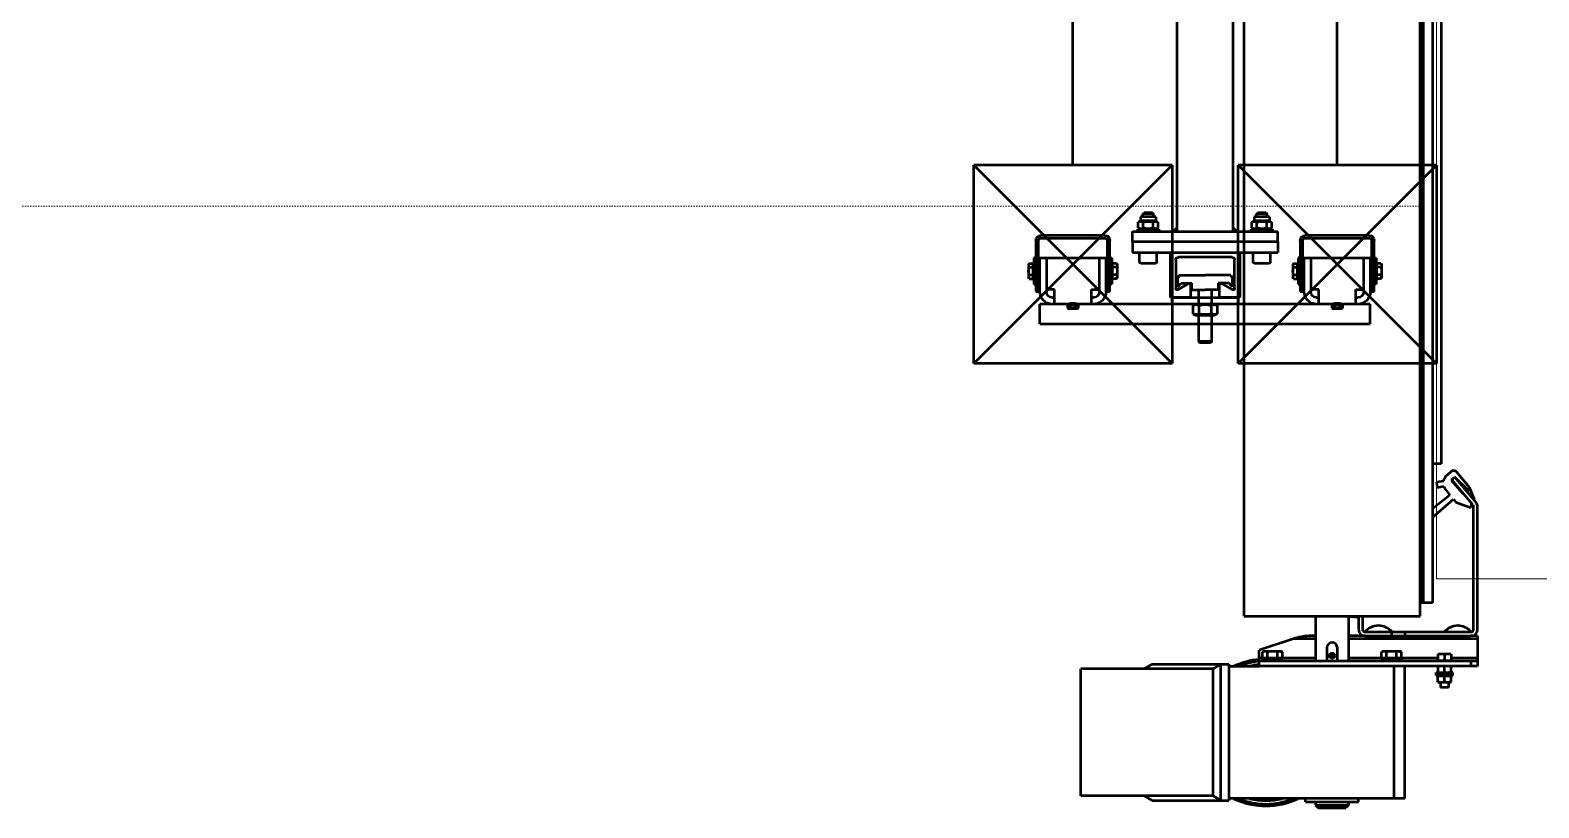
# Model space of a CAD drawing. Header units: centimetres. Extents: x -678439 to 55805, y -426864 to 17948.
# Drawn here: x 46938.3 to 47052.4, y 16586.5 to 16645.4 of the extents above; entities that cross this region are included whole.
import ezdxf

# ---------------------------------------------------------------- set-up
doc = ezdxf.new("R2010")
doc.units = ezdxf.units.CM
doc.header["$LTSCALE"] = 0.01
doc.header["$MEASUREMENT"] = 0
doc.linetypes.add('AM_ISO09W050', pattern=[22.5, 12, -1.5, 3, -1.5, 3, -1.5])
doc.layers.get('0').update_dxf_attribs({"lineweight": 0})
for name, color, linetype, lineweight in [('shaft', 3, 'Continuous', 20), ('SSN_PBC-AM_0', 5, 'Continuous', 50), ('SSN_PBC-AM_11', 9, 'AM_ISO09W050', 18), ('SSN_Signalgeber-AM_0', 3, 'Continuous', 50), ('SSN_SLT-AM_0', 1, 'Continuous', 50)]:
    doc.layers.add(name, color=color, linetype=linetype, lineweight=lineweight)

# ---------------------------------------------------------------- blocks, each defined once
blk = doc.blocks.new('PBC_3190_20-017-10022_D')
at = {"layer": 'SSN_PBC-AM_11'}
blk.add_line((0, -800), (3200, -800), dxfattribs=at)
blk = doc.blocks.new('LS_Symbol')
at = {"layer": 'SSN_Signalgeber-AM_0'}
for p, q in [((-75, 769), (-75, 919)), ((-75, 919), (75, 919)), ((75, 919), (-75, 769)), ((75, 769), (-75, 919)), ((-75, 919), (75, 919)), ((75, 919), (75, 769)), ((-75, 769), (75, 769)), ((0, 769), (0, -769))]:
    blk.add_line(p, q, dxfattribs=at)
blk = doc.blocks.new('Signalgeber_31-011-00008_300_D')
at = {"layer": 'SSN_Signalgeber-AM_0'}
for p, q in [((-353.5, 128), (-314.8, 128)), ((-353.5, 126), (-353.5, 128)), ((-314.8, 126), (-353.5, 126)), ((-328, 129.5), (-348, 129.5)), ((-348, 129.5), (-348, 128)), ((-348, 128), (-328, 128)), ((-343.8, 133.1), (-343, 133.5)), ((-343.8, 133.1), (-343.8, 130)), ((-343.8, 130), (-342.3, 130)), ((-333, 133.5), (-343, 133.5)), ((-342.3, 130), (-333.6, 130)), ((-342.3, 130), (-342.3, 129.5)), ((-340.7, 129.5), (-342.3, 129.5)), ((-340.9, 133.1), (-340.9, 130)), ((-335.3, 129.5), (-340.7, 129.5)), ((-333.6, 129.5), (-335.3, 129.5)), ((-335.1, 133.1), (-335.1, 130)), ((-333.6, 130), (-332.2, 130)), ((-333.6, 130), (-333.6, 129.5)), ((-332.2, 133.1), (-333, 133.5)), ((-332.2, 133.1), (-332.2, 130)), ((-328, 128), (-328, 129.5)), ((-378, -125), (-378, 125)), ((-378, 125), (-363, 125)), ((-363, 125), (-363, -125)), ((-363, 115.7), (-363, 84.3)), ((-358, 114), (-358, 115.7)), ((-328, 125), (-353.7, 125)), ((-353.7, 120), (-328, 120)), ((-352, 114), (-352, 120)), ((-328, 75), (-328, 125)), ((-313, 75.8), (-313, 124.2)), ((-311, 124.2), (-311, 75.8)), ((-366.1, 104), (-366.7, 103)), ((-366.7, 103), (-366.7, 97.1)), ((-364.1, 104), (-366.1, 104)), ((-364.1, 104), (-363.5, 103)), ((-363.5, 96.5), (-363.5, 103.5)), ((-363, 103.5), (-363.5, 103.5)), ((-363, 103.3), (-363.5, 103.3)), ((-363.5, 103), (-363.5, 97.1)), ((-363, 102.8), (-363.5, 102.8)), ((-363, 114), (-352, 114)), ((-363, 96.5), (-363, 103.5)), ((-366.1, 96), (-366.7, 97.1)), ((-364.1, 102), (-366.1, 102)), ((-364.1, 98), (-366.1, 98)), ((-364.1, 96), (-366.1, 96)), ((-364.1, 96), (-363.5, 97.1)), ((-363, 102), (-363.5, 102)), ((-363, 101), (-363.5, 101)), ((-363, 100), (-363.5, 100)), ((-363, 99), (-363.5, 99)), ((-363, 98), (-363.5, 98)), ((-363, 97.2), (-363.5, 97.2)), ((-363, 96.7), (-363.5, 96.7)), ((-363, 96.5), (-363.5, 96.5)), ((-363, 101.6), (-362.6, 102)), ((-363, 101.6), (-363, 98.4)), ((-362.6, 98), (-363, 98.4)), ((-362.6, 102), (-362.6, 98)), ((-361.7, 102), (-362.6, 102)), ((-361.7, 98), (-362.6, 98)), ((-363, 86), (-352, 86)), ((-358, 84.3), (-358, 86)), ((-328, 80), (-353.7, 80)), ((-352, 86), (-352, 80)), ((-353.7, 75), (-328, 75)), ((-353.5, 74), (-314.8, 74)), ((-353.5, 72), (-353.5, 74)), ((-314.8, 72), (-353.5, 72)), ((-348, 70.5), (-348, 72)), ((-348, 72), (-328, 72)), ((-328, 70.5), (-348, 70.5)), ((-343.8, 66.9), (-343.8, 70)), ((-343.8, 70), (-342.3, 70)), ((-340.7, 70.5), (-342.3, 70.5)), ((-342.3, 70), (-342.3, 70.5)), ((-342.3, 70), (-333.6, 70)), ((-340.9, 66.9), (-340.9, 70)), ((-335.3, 70.5), (-340.7, 70.5)), ((-333.6, 70.5), (-335.3, 70.5)), ((-335.1, 66.9), (-335.1, 70)), ((-333.6, 70), (-333.6, 70.5)), ((-333.6, 70), (-332.2, 70)), ((-332.2, 66.9), (-332.2, 70)), ((-328, 72), (-328, 70.5)), ((-343.8, 66.9), (-343, 66.5)), ((-333, 66.5), (-343, 66.5)), ((-332.2, 66.9), (-333, 66.5)), ((-332, 37.3), (-332, 48.7)), ((-331.2, 49.5), (-324, 49.5)), ((-324, -55), (-324, 55)), ((-316, 55), (-324, 55)), ((-324, 36.5), (-324, 49.5)), ((-316, 55), (-316, -55)), ((-316, 55), (-308, 55)), ((-316, 55), (-316, -55)), ((-308, -55), (-308, 55)), ((-308, 51), (-308, 35)), ((-306.4, 51), (-308, 51)), ((-306.4, 48.8), (-306.4, 51)), ((-305.4, 50.5), (-306.4, 48.8)), ((-306.4, 48.8), (-306.4, 37.2)), ((-305.4, 50.5), (-300.9, 50.5)), ((-305.4, 46.8), (-300.9, 46.8)), ((-300.9, 50.5), (-300, 48.8)), ((-296.9, 48.8), (-300, 48.8)), ((-300, 48.8), (-300, 37.2)), ((-296.9, 48.8), (-296.9, 37.2)), ((-296.9, 47), (-294.8, 47)), ((-294.8, 47), (-294.8, 39)), ((-294, 46.2), (-294.8, 47)), ((-294, 46.2), (-294, 39.8)), ((-19.1, 45.8), (-16, 45.8)), ((-19.1, 45.8), (-19.1, 34.2)), ((-15.1, 47.5), (-16, 45.8)), ((-16, 45.8), (-16, 34.2)), ((-10.6, 47.5), (-15.1, 47.5)), ((-10.6, 47.5), (-9.6, 45.8)), ((-9.6, 45.8), (-9.6, 48)), ((-9.6, 48), (-8, 48)), ((-9.6, 45.8), (-9.6, 34.2)), ((-8, -55), (-8, 55)), ((-8, 55), (0, 55)), ((-8, 48), (-8, 32)), ((0, -55), (0, 55)), ((4.7, 47.6), (1, 44)), ((4.7, 47.6), (4.7, 32.4)), ((4.7, 47.6), (6, 47.6)), ((6, 47.6), (6, 32.4)), ((-331.2, 36.5), (-324, 36.5)), ((-308, 35), (-306.4, 35)), ((-306.4, 35), (-306.4, 37.2)), ((-305.4, 35.5), (-306.4, 37.2)), ((-305.4, 39.2), (-300.9, 39.2)), ((-305.4, 35.5), (-300.9, 35.5)), ((-300.9, 35.5), (-300, 37.2)), ((-296.9, 37.2), (-300, 37.2)), ((-296.9, 39), (-294.8, 39)), ((-294.8, 39), (-294, 39.8)), ((-24, 43.2), (-23.2, 44)), ((-24, 43.2), (-24, 36.8)), ((-23.2, 36), (-24, 36.8)), ((-23.2, 44), (-23.2, 36)), ((-19.1, 44), (-23.2, 44)), ((-19.1, 36), (-23.2, 36)), ((-10.6, 43.8), (-15.1, 43.8)), ((-10.6, 36.2), (-15.1, 36.2)), ((1, 44), (0, 44)), ((1, 36), (0, 36)), ((1, 44), (1, 36)), ((4.7, 32.4), (1, 36)), ((-358, 25), (-363, 25)), ((-363, 25), (-363, -25)), ((-324, 26.3), (-358, 26.3)), ((-358, 26.3), (-358, 11)), ((-358, -25), (-358, 25)), ((-19.1, 34.2), (-16, 34.2)), ((-15.1, 32.5), (-16, 34.2)), ((-10.6, 32.5), (-15.1, 32.5)), ((-10.6, 32.5), (-9.6, 34.2)), ((-9.6, 32), (-9.6, 34.2)), ((-8, 32), (-9.6, 32)), ((0, 24), (-8, 24)), ((6, 32.4), (4.7, 32.4)), ((-347.4, 12.5), (-352.1, 20.8)), ((-351.3, 22.3), (-329.5, 22.3)), ((-343.3, 20.5), (-350, 20.5)), ((-350, 20.5), (-347.2, 18.2)), ((-347.2, 18.2), (-347.2, 10)), ((-341.2, 19.5), (-343.3, 20.5)), ((-341.2, 19.5), (-341.2, 0)), ((-327.5, 20.3), (-327.5, -20.2)), ((-308, 21.2), (-8, 21.2)), ((-391.3, 5), (-392.2, 4.1)), ((-392.2, 4.1), (-392.2, -4.1)), ((-391.3, 5), (-391.3, -5)), ((-391.3, 5), (-371.4, 5)), ((-370.3, 9.2), (-371.4, 7.3)), ((-371.4, -7.3), (-371.4, 7.3)), ((-364.1, 9.2), (-370.3, 9.2)), ((-364.1, 4.6), (-370.3, 4.6)), ((-364.1, 9.2), (-363, 7.3)), ((-363, -7.3), (-363, 7.3)), ((-363, 5), (-352.2, 5)), ((-358, 11), (-348.2, 11)), ((-347.2, 10), (-352.2, 10)), ((-352.2, 10), (-352.2, 0)), ((-352.2, -10), (-352.2, 0)), ((-341.2, -19.5), (-341.2, 0)), ((-391.3, -5), (-392.2, -4.1)), ((-371.4, -5), (-391.3, -5)), ((-370.3, -9.2), (-371.4, -7.3)), ((-364.1, -4.6), (-370.3, -4.6)), ((-364.1, -9.2), (-370.3, -9.2)), ((-364.1, -9.2), (-363, -7.3)), ((-352.2, -5), (-363, -5)), ((-348.2, -11), (-358, -11)), ((-358, -11), (-358, -26.2)), ((-352.2, -10), (-347.2, -10)), ((-347.2, -18.2), (-347.2, -10)), ((-352.1, -20.7), (-347.4, -12.5)), ((-329.5, -22.2), (-351.3, -22.2)), ((-350, -20.5), (-347.2, -18.2)), ((-350, -20.5), (-343.3, -20.5)), ((-341.2, -19.5), (-343.3, -20.5)), ((-308, -21.2), (-8, -21.2)), ((-363, -25), (-358, -25)), ((-358, -26.2), (-324, -26.2)), ((-19.1, -34.2), (-16, -34.2)), ((-19.1, -34.2), (-19.1, -45.8)), ((-15.1, -32.5), (-16, -34.2)), ((-16, -34.2), (-16, -45.8)), ((-10.6, -32.5), (-15.1, -32.5)), ((-10.6, -32.5), (-9.6, -34.2)), ((-9.6, -34.2), (-9.6, -32)), ((-9.6, -32), (-8, -32)), ((-9.6, -34.2), (-9.6, -45.8)), ((-8, -24), (0, -24)), ((-8, -32), (-8, -48)), ((4.7, -32.4), (1, -36)), ((4.7, -32.4), (4.7, -47.6)), ((4.7, -32.4), (6, -32.4)), ((6, -32.4), (6, -47.6)), ((-332, -48.7), (-332, -37.3)), ((-331.2, -36.5), (-324, -36.5)), ((-324, -49.5), (-324, -36.5)), ((-308, -35), (-308, -51)), ((-306.4, -35), (-308, -35)), ((-306.4, -37.2), (-306.4, -35)), ((-305.4, -35.5), (-306.4, -37.2)), ((-306.4, -37.2), (-306.4, -48.8)), ((-305.4, -35.5), (-300.9, -35.5)), ((-305.4, -39.2), (-300.9, -39.2)), ((-300.9, -35.5), (-300, -37.2)), ((-296.9, -37.2), (-300, -37.2)), ((-300, -37.2), (-300, -48.8)), ((-296.9, -37.2), (-296.9, -48.8)), ((-296.9, -39), (-294.8, -39)), ((-294.8, -39), (-294.8, -47)), ((-294, -39.8), (-294.8, -39)), ((-294, -39.8), (-294, -46.2)), ((-24, -36.8), (-23.2, -36)), ((-24, -36.8), (-24, -43.2)), ((-23.2, -44), (-24, -43.2)), ((-23.2, -36), (-23.2, -44)), ((-19.1, -36), (-23.2, -36)), ((-19.1, -44), (-23.2, -44)), ((-10.6, -36.2), (-15.1, -36.2)), ((-10.6, -43.8), (-15.1, -43.8)), ((1, -36), (0, -36)), ((1, -44), (0, -44)), ((1, -36), (1, -44)), ((4.7, -47.6), (1, -44)), ((-331.2, -49.5), (-324, -49.5)), ((-316, -55), (-324, -55)), ((-316, -55), (-308, -55)), ((-308, -51), (-306.4, -51)), ((-306.4, -51), (-306.4, -48.8)), ((-305.4, -50.5), (-306.4, -48.8)), ((-305.4, -46.8), (-300.9, -46.8)), ((-305.4, -50.5), (-300.9, -50.5)), ((-300.9, -50.5), (-300, -48.8)), ((-296.9, -48.8), (-300, -48.8)), ((-296.9, -47), (-294.8, -47)), ((-294.8, -47), (-294, -46.2)), ((-19.1, -45.8), (-16, -45.8)), ((-15.1, -47.5), (-16, -45.8)), ((-10.6, -47.5), (-15.1, -47.5)), ((-10.6, -47.5), (-9.6, -45.8)), ((-9.6, -48), (-9.6, -45.8)), ((-8, -48), (-9.6, -48)), ((-8, -55), (0, -55)), ((6, -47.6), (4.7, -47.6)), ((-343.8, -66.9), (-343, -66.5)), ((-343.8, -66.9), (-343.8, -70)), ((-333, -66.5), (-343, -66.5)), ((-340.9, -66.9), (-340.9, -70)), ((-335.1, -66.9), (-335.1, -70)), ((-332.2, -66.9), (-333, -66.5)), ((-332.2, -66.9), (-332.2, -70)), ((-328, -75), (-353.7, -75)), ((-353.5, -72), (-314.8, -72)), ((-353.5, -74), (-353.5, -72)), ((-314.8, -74), (-353.5, -74)), ((-328, -70.5), (-348, -70.5)), ((-348, -70.5), (-348, -72)), ((-348, -72), (-328, -72)), ((-343.8, -70), (-342.3, -70)), ((-342.3, -70), (-333.6, -70)), ((-342.3, -70), (-342.3, -70.5)), ((-340.7, -70.5), (-342.3, -70.5)), ((-335.3, -70.5), (-340.7, -70.5)), ((-333.6, -70.5), (-335.3, -70.5)), ((-333.6, -70), (-332.2, -70)), ((-333.6, -70), (-333.6, -70.5)), ((-328, -72), (-328, -70.5)), ((-328, -125), (-328, -75)), ((-313, -124.2), (-313, -75.8)), ((-311, -75.8), (-311, -124.2)), ((-363, -84.3), (-363, -115.7)), ((-363, -86), (-352, -86)), ((-358, -86), (-358, -84.3)), ((-353.7, -80), (-328, -80)), ((-352, -86), (-352, -80)), ((-366.1, -96), (-366.7, -97)), ((-366.7, -97), (-366.7, -102.9)), ((-364.1, -96), (-366.1, -96)), ((-364.1, -98), (-366.1, -98)), ((-364.1, -102), (-366.1, -102)), ((-364.1, -96), (-363.5, -97)), ((-363.5, -103.5), (-363.5, -96.5)), ((-363, -96.5), (-363.5, -96.5)), ((-363, -96.7), (-363.5, -96.7)), ((-363.5, -97), (-363.5, -102.9)), ((-363, -97.2), (-363.5, -97.2)), ((-363, -98), (-363.5, -98)), ((-363, -99), (-363.5, -99)), ((-363, -100), (-363.5, -100)), ((-363, -101), (-363.5, -101)), ((-363, -102), (-363.5, -102)), ((-363, -103.5), (-363, -96.5)), ((-363, -98.4), (-362.6, -98)), ((-363, -98.4), (-363, -101.6)), ((-362.6, -102), (-363, -101.6)), ((-362.6, -98), (-362.6, -102)), ((-361.7, -98), (-362.6, -98)), ((-361.7, -102), (-362.6, -102)), ((-366.1, -104), (-366.7, -102.9)), ((-364.1, -104), (-366.1, -104)), ((-364.1, -104), (-363.5, -102.9)), ((-363, -102.8), (-363.5, -102.8)), ((-363, -103.3), (-363.5, -103.3)), ((-363, -103.5), (-363.5, -103.5)), ((-363, -114), (-352, -114)), ((-358, -115.7), (-358, -114)), ((-352, -114), (-352, -120)), ((-378, -125), (-363, -125)), ((-328, -120), (-353.7, -120)), ((-353.7, -125), (-328, -125)), ((-353.5, -126), (-314.8, -126)), ((-353.5, -128), (-353.5, -126)), ((-314.8, -128), (-353.5, -128)), ((-348, -129.5), (-348, -128)), ((-348, -128), (-328, -128)), ((-328, -129.5), (-348, -129.5)), ((-343.8, -133.1), (-343.8, -130)), ((-343.8, -130), (-342.3, -130)), ((-343.8, -133.1), (-343, -133.5)), ((-333, -133.5), (-343, -133.5)), ((-340.7, -129.5), (-342.3, -129.5)), ((-342.3, -130), (-342.3, -129.5)), ((-342.3, -130), (-333.6, -130)), ((-340.9, -133.1), (-340.9, -130)), ((-335.3, -129.5), (-340.7, -129.5)), ((-333.6, -129.5), (-335.3, -129.5)), ((-335.1, -133.1), (-335.1, -130)), ((-333.6, -130), (-333.6, -129.5)), ((-333.6, -130), (-332.2, -130)), ((-332.2, -133.1), (-333, -133.5)), ((-332.2, -133.1), (-332.2, -130)), ((-328, -128), (-328, -129.5))]:
    blk.add_line(p, q, dxfattribs=at)
for centre, radius, start, end in [((-342.3, 130.9), 2.55, 55.5531, 115.5531), ((-338, 124), 9.55, 72.3875, 107.6125), ((-333.7, 130.9), 2.55, 64.4469, 124.4469), ((-314.8, 124.2), 3.8, 0, 90), ((-314.8, 124.2), 1.8, 0, 90), ((-353.7, 115.7), 9.3, 90, 180), ((-353.7, 115.7), 4.3, 90, 180), ((-364.6, 103), 1.79, 154.4385, 214.4385), ((-365.6, 103), 1.79, 325.5615, 25.5615), ((-359.7, 100), 6.68, 162.383, 197.617), ((-364.6, 97), 1.79, 145.5615, 205.5615), ((-370.5, 100), 6.68, 342.383, 17.617), ((-365.6, 97), 1.79, 334.4385, 34.4385), ((-353.7, 84.3), 9.3, 180, 270), ((-353.7, 84.3), 4.3, 180, 270), ((-314.8, 75.8), 1.8, 270, 0), ((-314.8, 75.8), 3.8, 270, 0), ((-342.3, 69.1), 2.55, 244.4469, 304.4469), ((-338, 76), 9.55, 252.3875, 287.6125), ((-333.7, 69.1), 2.55, 235.5531, 295.5531), ((-331.2, 48.7), 0.8, 90, 180), ((-302.7, 48.6), 3.32, 154.4385, 214.4385), ((-293.6, 43), 12.4, 162.383, 197.617), ((-303.7, 48.6), 3.32, 325.5615, 25.5615), ((-312.8, 43), 12.4, 342.383, 17.617), ((-331.2, 37.3), 0.8, 180, 270), ((-302.7, 37.4), 3.32, 145.5615, 205.5615), ((-303.7, 37.4), 3.32, 334.4385, 34.4385), ((-351.3, 21.3), 1, 90, 210), ((-348.2, 12), 1, 270, 30), ((-329.5, 20.3), 2, 0, 90), ((-366.9, 6.9), 4.08, 154.4385, 214.4385), ((-355.7, 0), 15.3, 162.383, 197.617), ((-367.5, 6.9), 4.08, 325.5615, 25.5615), ((-378.7, 0), 15.3, 342.383, 17.617), ((-366.9, -6.9), 4.08, 145.5615, 205.5615), ((-367.5, -6.9), 4.08, 334.4385, 34.4385), ((-348.2, -12), 1, 330, 90), ((-351.3, -21.2), 1, 150, 270), ((-329.5, -20.2), 2, 270, 0), ((-331.2, -37.3), 0.8, 90, 180), ((-302.7, -37.4), 3.32, 154.4385, 214.4385), ((-293.6, -43), 12.4, 162.383, 197.617), ((-303.7, -37.4), 3.32, 325.5615, 25.5615), ((-312.8, -43), 12.4, 342.383, 17.617), ((-331.2, -48.7), 0.8, 180, 270), ((-302.7, -48.6), 3.32, 145.5615, 205.5615), ((-303.7, -48.6), 3.32, 334.4385, 34.4385), ((-342.3, -69.1), 2.55, 55.5531, 115.5531), ((-338, -76), 9.55, 72.3875, 107.6125), ((-333.7, -69.1), 2.55, 64.4469, 124.4469), ((-353.7, -84.3), 9.3, 90, 180), ((-314.8, -75.8), 3.8, 0, 90), ((-314.8, -75.8), 1.8, 0, 90), ((-353.7, -84.3), 4.3, 90, 180), ((-364.6, -97), 1.79, 154.4385, 214.4385), ((-359.7, -100), 6.68, 162.383, 197.617), ((-364.6, -103), 1.79, 145.5615, 205.5615), ((-365.6, -97), 1.79, 325.5615, 25.5615), ((-370.5, -100), 6.68, 342.383, 17.617), ((-365.6, -103), 1.79, 334.4385, 34.4385), ((-353.7, -115.7), 9.3, 180, 270), ((-353.7, -115.7), 4.3, 180, 270), ((-314.8, -124.2), 1.8, 270, 0), ((-314.8, -124.2), 3.8, 270, 0), ((-342.3, -130.9), 2.55, 244.4469, 304.4469), ((-338, -124), 9.55, 252.3875, 287.6125), ((-333.7, -130.9), 2.55, 235.5531, 295.5531)]:
    blk.add_arc(centre, radius, start, end, dxfattribs=at)
at = {"layer": 'SSN_Signalgeber-AM_0', "extrusion": (0, 0, -1)}
for centre, radius, start, end in [((12.3, 45.6), 3.32, 325.5615, 25.5615), ((13.3, 45.6), 3.32, 154.4385, 214.4385), ((3.2, 40), 12.4, 342.383, 17.617), ((12.3, 34.4), 3.32, 334.4385, 34.4385), ((22.4, 40), 12.4, 162.383, 197.617), ((13.3, 34.4), 3.32, 145.5615, 205.5615), ((12.3, -34.4), 3.32, 325.5615, 25.5615), ((13.3, -34.4), 3.32, 154.4385, 214.4385), ((3.2, -40), 12.4, 342.383, 17.617), ((12.3, -45.6), 3.32, 334.4385, 34.4385), ((22.4, -40), 12.4, 162.383, 197.617), ((13.3, -45.6), 3.32, 145.5615, 205.5615)]:
    blk.add_arc(centre, radius, start, end, dxfattribs=at)
at = {"layer": 'SSN_Signalgeber-AM_0'}
for points in [[(-308, 21.2), (-303.8, 21.2), (-308, 25.4)], [(-8, 21.2), (-8, 25.4), (-12.2, 21.2)], [(-308, -21.2), (-308, -25.4), (-303.8, -21.2)], [(-8, -21.2), (-12.2, -21.2), (-8, -25.4)]]:
    blk.add_solid(points, dxfattribs=at)
blk = doc.blocks.new('TOR DS')
at = {"layer": 'SSN_SLT-AM_0'}
for p, q in [((-1246.2, 259.1), (-1150.1, 259.1)), ((-1246.2, 159), (-1246.2, 259.1)), ((-1150.1, 159), (-1150.1, 259.1)), ((-1246.2, 211.1), (-1249.7, 205.1)), ((-1150.1, 211.1), (-1146.6, 205.1)), ((-1249.7, 205.1), (-1249.7, 147)), ((-1146.6, 205.1), (-1146.6, 147)), ((-1246.2, 159), (-1249.7, 153)), ((-1249.7, 153), (-1146.6, 153)), ((-1246.2, 159), (-1150.1, 159)), ((-1150.1, 159), (-1146.6, 153)), ((-1146.6, 147), (-1249.7, 147)), ((-1248.2, 13.9), (-1248.2, 147)), ((-1148.1, 147), (-1148.1, 124)), ((-1110.1, 135.5), (1110.1, 135.5)), ((-1110.1, 135.5), (-1110.1, 2.3)), ((-1148.1, 124), (-1135.9, 124)), ((-1148.1, -41.2), (-1148.1, 124)), ((-1144.1, -41.2), (-1144.1, 124)), ((-1142.1, 121.2), (-1144.1, 121.2)), ((-1142.1, 106.8), (-1142.1, 121.2)), ((-1141.6, 119.8), (-1142.1, 119.8)), ((-1142, 119.8), (-1142, 124)), ((-1141.6, 121.5), (-1141.6, 106.4)), ((-1141.6, 121.5), (-1137.2, 121.5)), ((-1141.6, 117.7), (-1137.2, 117.7)), ((-1136.8, 120), (-1137.2, 121.5)), ((-1136.8, 107.9), (-1136.8, 120)), ((-1127.4, 98.1), (-1135.9, 124)), ((-1142.1, 106.8), (-1144.1, 106.8)), ((-1141.6, 108.2), (-1142.1, 108.2)), ((-1142, 81.4), (-1142, 108.2)), ((-1141.6, 110.2), (-1137.2, 110.2)), ((-1141.6, 106.4), (-1137.2, 106.4)), ((-1136.8, 107.9), (-1137.2, 106.4)), ((-1127.4, 81.4), (-1127.4, 98.1)), ((-1253.2, 81.4), (-1255.2, 79.4)), ((-1250.7, 81.4), (-1253.2, 81.4)), ((-1253.2, 81.4), (-1253.2, 56.4)), ((-1250.7, 88.9), (-1248.2, 88.9)), ((-1250.7, 88.9), (-1250.7, 48.9)), ((-1110.1, 81.4), (-1144.1, 81.4)), ((-1125.1, 81.4), (-1125.1, 84.9)), ((-1255.2, 79.4), (-1255.2, 58.4)), ((-1134.1, 72.9), (-1144.1, 72.9)), ((-1140.2, 70.2), (-1140.2, 70.9)), ((-1140, 70.2), (-1140, 70.9)), ((-1253.2, 56.4), (-1255.2, 58.4)), ((-1144.1, 64.9), (-1134.1, 64.9)), ((-1250.7, 56.4), (-1253.2, 56.4)), ((-1250.7, 48.9), (-1248.2, 48.9)), ((-1110.1, 56.4), (-1144.1, 56.4)), ((-1142, 29.7), (-1142, 56.4)), ((-1127.4, -41.2), (-1127.4, 56.4)), ((-1125.1, 43.9), (-1125.1, 56.4)), ((-1110.1, 48.9), (-1120.1, 48.9)), ((-1110.1, 45.9), (-1120.1, 45.9)), ((-1111.1, 48.9), (-1110.7, 56.4)), ((-1110.7, 56.4), (-1110.7, 56.4)), ((-1125.1, 43.9), (-1125.1, -36.2)), ((-1122.1, 44.2), (-1122.1, -36.2)), ((-1142.1, 31.1), (-1144.1, 31.1)), ((-1142.1, 16.7), (-1142.1, 31.1)), ((-1141.6, 29.7), (-1142.1, 29.7)), ((-1141.6, 31.4), (-1141.6, 16.3)), ((-1141.6, 31.4), (-1137.2, 31.4)), ((-1141.6, 27.6), (-1137.2, 27.6)), ((-1136.8, 29.9), (-1137.2, 31.4)), ((-1136.8, 17.9), (-1136.8, 29.9)), ((-1122.1, 23.9), (-1125.1, 23.9)), ((-1248.2, 21.9), (-1148.1, 21.9)), ((-1248.2, 13.9), (-1148.1, 13.9)), ((-1142.1, 16.7), (-1144.1, 16.7)), ((-1141.6, 18.1), (-1142.1, 18.1)), ((-1142, -11.2), (-1142, 18.1)), ((-1141.6, 20.1), (-1137.2, 20.1)), ((-1141.6, 16.3), (-1137.2, 16.3)), ((-1136.8, 17.9), (-1137.2, 16.3)), ((-1122.1, 13.9), (-1125.1, 13.9)), ((-1110.1, 2.3), (1110.1, 2.3)), ((-1100.1, -7.2), (-1100.1, 2.3)), ((-1100.1, 1.6), (1100.1, 1.6)), ((-1160.1, -11.4), (-1160, -11.2)), ((-1160.1, -11.2), (-1155.2, -11.2)), ((-1160.1, -11.4), (-1160.1, -21)), ((-1155.2, -11.2), (-1155.1, -11.4)), ((-1155.1, -9.9), (-1154.4, -9.8)), ((-1155.1, -9.9), (-1155.1, -22.5)), ((-1154.4, -9.8), (-1154.4, -13)), ((-1154.4, -9.8), (-1154.4, -22.5)), ((-1154.4, -9.9), (-1153.7, -9.8)), ((-1154.4, -9.9), (-1154.4, -22.5)), ((-1153.7, -9.8), (-1153.6, -13)), ((-1153.7, -9.8), (-1153.7, -22.5)), ((-1153.6, -9.9), (-1152.9, -9.8)), ((-1153.6, -9.9), (-1153.6, -22.5)), ((-1152.9, -9.8), (-1152.9, -13)), ((-1152.9, -9.8), (-1152.9, -22.5)), ((-1152.9, -11.4), (-1152.8, -11.2)), ((-1152.9, -11.4), (-1152.9, -21)), ((-1148.1, -11.2), (-1152.8, -11.2)), ((-1143.6, -11.2), (-1143.6, -21.2)), ((-1138.9, -11.2), (-1143.6, -11.2)), ((-1138.8, -11.4), (-1138.9, -11.2)), ((-1138.8, -21), (-1138.8, -11.4)), ((1100.1, 0), (-1100.1, 0)), ((1100.1, -7.2), (-1100.1, -7.2)), ((-1035.4, -7.2), (-1021.5, -22.9)), ((-1018.5, -20.3), (-1029, -7.2)), ((-1008.8, -10), (-1012.8, -10.7)), ((-1012.8, -10.7), (-1011.9, -15.6)), ((-1007.9, -15.4), (-1008.8, -10)), ((-994.9, -13.7), (-994.9, -7.2)), ((-1164.1, -19.2), (-1164.1, -13.2)), ((-1160.1, -13.2), (-1164.1, -13.2)), ((-1160.1, -19.2), (-1164.1, -19.2)), ((-1160.1, -21), (-1160, -21.2)), ((-1160.1, -21.2), (-1155.2, -21.2)), ((-1159.8, -16.2), (-1155.5, -16.2)), ((-1155.2, -21.2), (-1155.1, -21)), ((-1155.1, -22.5), (-1154.4, -22.5)), ((-1154.4, -22.5), (-1154.4, -19.4)), ((-1154.4, -22.5), (-1153.7, -22.5)), ((-1153.7, -22.5), (-1153.6, -19.4)), ((-1153.6, -22.5), (-1152.9, -22.5)), ((-1152.9, -22.5), (-1152.9, -19.4)), ((-1152.9, -21), (-1152.8, -21.2)), ((-1152.8, -21.2), (-1148.1, -21.2)), ((-1152.5, -16.2), (-1148.2, -16.2)), ((-1143.6, -11.7), (-1144.1, -11.7)), ((-1143.6, -20.6), (-1144.1, -20.6)), ((-1139.2, -16.2), (-1143.6, -16.2)), ((-1138.9, -21.2), (-1143.6, -21.2)), ((-1142, -41.2), (-1142, -21.2)), ((-1138.8, -21), (-1138.9, -21.2)), ((-1026, -37.7), (-1006.9, -21.7)), ((-1014.6, -17.1), (-1018.5, -20.3)), ((-1007.2, -21.3), (-1017.2, -29.7)), ((-1004.9, -24), (-1007.2, -21.3)), ((-1000.8, -21.2), (-1003.4, -18.1)), ((994.9, -13.6), (-994.9, -13.6)), ((994.9, -13.7), (-994.9, -13.7)), ((-1023.8, -24.8), (-1027.6, -35.2)), ((-1024.1, -40), (-1004.9, -24)), ((-1021.5, -22.9), (-1023.8, -24.8)), ((-1017.2, -29.7), (-1016.8, -30.1)), ((-1017, -34.1), (-1016.1, -33.9)), ((-1016.1, -33.9), (-1016.1, -33.9)), ((-1014.9, -34), (-1004.9, -24)), ((-1012.7, -35), (-1001.2, -25.4)), ((-1144.1, -36.2), (-1148.1, -36.2)), ((-1125.1, -41.2), (-1148.1, -41.2)), ((-1125.1, -41.2), (-1125.1, -36.2)), ((-1120.1, -38.2), (-1027.3, -38.2)), ((-1120.1, -41.2), (-1027.3, -41.2)), ((-1024, -36), (-1026.5, -36.5)), ((-1021.8, -38.8), (-1012.7, -35))]:
    blk.add_line(p, q, dxfattribs=at)
for points in [[(-1137.2, 117.7), (-1137.2, 117.9), (-1137.1, 118), (-1137.1, 118.2), (-1137, 118.4), (-1137, 118.5), (-1137, 118.7), (-1137, 118.8), (-1137, 119), (-1136.9, 119.1), (-1136.9, 119.3), (-1136.9, 119.4), (-1136.9, 119.6), (-1136.9, 119.8), (-1136.9, 119.9), (-1136.9, 120.1), (-1137, 120.2), (-1137, 120.4), (-1137, 120.5), (-1137, 120.7), (-1137, 120.8), (-1137.1, 121), (-1137.1, 121.2), (-1137.2, 121.3), (-1137.2, 121.5)], [(-1137.2, 110.2), (-1137.2, 110.5), (-1137.1, 110.8), (-1137.1, 111.2), (-1137, 111.5), (-1137, 111.8), (-1137, 112.1), (-1137, 112.4), (-1137, 112.7), (-1136.9, 113), (-1136.9, 113.3), (-1136.9, 113.6), (-1136.9, 114), (-1136.9, 114.3), (-1136.9, 114.6), (-1136.9, 114.9), (-1137, 115.2), (-1137, 115.5), (-1137, 115.8), (-1137, 116.1), (-1137, 116.4), (-1137.1, 116.8), (-1137.1, 117.1), (-1137.2, 117.4), (-1137.2, 117.7)], [(-1137.2, 106.4), (-1137.2, 106.6), (-1137.1, 106.8), (-1137.1, 106.9), (-1137, 107.1), (-1137, 107.2), (-1137, 107.4), (-1137, 107.5), (-1137, 107.7), (-1136.9, 107.9), (-1136.9, 108), (-1136.9, 108.2), (-1136.9, 108.3), (-1136.9, 108.5), (-1136.9, 108.6), (-1136.9, 108.8), (-1137, 108.9), (-1137, 109.1), (-1137, 109.3), (-1137, 109.4), (-1137, 109.6), (-1137.1, 109.7), (-1137.1, 109.9), (-1137.2, 110), (-1137.2, 110.2)], [(-1125.1, 84.9), (-1125.1, 86.4), (-1125.2, 87.9), (-1125.3, 89.4), (-1125.5, 90.9), (-1125.8, 92.4), (-1126.1, 93.8), (-1126.5, 95.3), (-1126.9, 96.7), (-1127.4, 98.1)], [(-1110.7, 56.4), (-1110.7, 56.1), (-1110.6, 55.8), (-1110.5, 55.5), (-1110.3, 55.3), (-1110.1, 55), (-1110.1, 55)], [(-1137.2, 27.6), (-1137.2, 27.8), (-1137.1, 27.9), (-1137.1, 28.1), (-1137, 28.3), (-1137, 28.4), (-1137, 28.6), (-1137, 28.7), (-1137, 28.9), (-1136.9, 29), (-1136.9, 29.2), (-1136.9, 29.3), (-1136.9, 29.5), (-1136.9, 29.7), (-1136.9, 29.8), (-1136.9, 30), (-1137, 30.1), (-1137, 30.3), (-1137, 30.4), (-1137, 30.6), (-1137, 30.7), (-1137.1, 30.9), (-1137.1, 31.1), (-1137.2, 31.2), (-1137.2, 31.4)], [(-1137.2, 20.1), (-1137.2, 20.4), (-1137.1, 20.7), (-1137.1, 21.1), (-1137, 21.4), (-1137, 21.7), (-1137, 22), (-1137, 22.3), (-1137, 22.6), (-1136.9, 22.9), (-1136.9, 23.2), (-1136.9, 23.6), (-1136.9, 23.9), (-1136.9, 24.2), (-1136.9, 24.5), (-1136.9, 24.8), (-1137, 25.1), (-1137, 25.4), (-1137, 25.7), (-1137, 26), (-1137, 26.4), (-1137.1, 26.7), (-1137.1, 27), (-1137.2, 27.3), (-1137.2, 27.6)], [(-1137.2, 16.3), (-1137.2, 16.5), (-1137.1, 16.7), (-1137.1, 16.8), (-1137, 17), (-1137, 17.1), (-1137, 17.3), (-1137, 17.5), (-1137, 17.6), (-1136.9, 17.8), (-1136.9, 17.9), (-1136.9, 18.1), (-1136.9, 18.2), (-1136.9, 18.4), (-1136.9, 18.5), (-1136.9, 18.7), (-1137, 18.9), (-1137, 19), (-1137, 19.2), (-1137, 19.3), (-1137, 19.5), (-1137.1, 19.6), (-1137.1, 19.8), (-1137.2, 19.9), (-1137.2, 20.1)], [(-1159.8, -11.2), (-1159.8, -11.4), (-1159.8, -11.6), (-1159.9, -11.7), (-1159.9, -11.9), (-1159.9, -12.1), (-1160, -12.3), (-1160, -12.5), (-1160, -12.7), (-1160, -12.8), (-1160, -13), (-1160, -13.2), (-1160, -13.4), (-1160.1, -13.6), (-1160.1, -13.8), (-1160, -14), (-1160, -14.1), (-1160, -14.3), (-1160, -14.5), (-1160, -14.7), (-1160, -14.9), (-1160, -15.1), (-1159.9, -15.2), (-1159.9, -15.4), (-1159.9, -15.6), (-1159.8, -15.8), (-1159.8, -16), (-1159.8, -16.2)], [(-1155.5, -11.2), (-1155.5, -11.4), (-1155.4, -11.6), (-1155.4, -11.7), (-1155.4, -11.9), (-1155.3, -12.1), (-1155.3, -12.3), (-1155.3, -12.5), (-1155.3, -12.7), (-1155.2, -12.8), (-1155.2, -13), (-1155.2, -13.2), (-1155.2, -13.4), (-1155.2, -13.6), (-1155.2, -13.8), (-1155.2, -14), (-1155.2, -14.1), (-1155.2, -14.3), (-1155.2, -14.5), (-1155.3, -14.7), (-1155.3, -14.9), (-1155.3, -15.1), (-1155.3, -15.2), (-1155.4, -15.4), (-1155.4, -15.6), (-1155.4, -15.8), (-1155.5, -16), (-1155.5, -16.2)], [(-1152.5, -11.2), (-1152.5, -11.4), (-1152.6, -11.6), (-1152.6, -11.7), (-1152.6, -11.9), (-1152.7, -12.1), (-1152.7, -12.3), (-1152.7, -12.5), (-1152.7, -12.7), (-1152.7, -12.8), (-1152.8, -13), (-1152.8, -13.2), (-1152.8, -13.4), (-1152.8, -13.6), (-1152.8, -13.8), (-1152.8, -14), (-1152.8, -14.1), (-1152.8, -14.3), (-1152.7, -14.5), (-1152.7, -14.7), (-1152.7, -14.9), (-1152.7, -15.1), (-1152.7, -15.2), (-1152.6, -15.4), (-1152.6, -15.6), (-1152.6, -15.8), (-1152.5, -16), (-1152.5, -16.2)], [(-1148.2, -11.2), (-1148.2, -11.4), (-1148.1, -11.6), (-1148.1, -11.7), (-1148.1, -11.8)], [(-1139.2, -16.2), (-1139.1, -16), (-1139.1, -15.8), (-1139, -15.5), (-1139, -15.3), (-1139, -15.1), (-1138.9, -14.9), (-1138.9, -14.7), (-1138.9, -14.5), (-1138.9, -14.3), (-1138.9, -14.1), (-1138.9, -13.9), (-1138.9, -13.7), (-1138.9, -13.5), (-1138.9, -13.3), (-1138.9, -13.1), (-1138.9, -12.8), (-1138.9, -12.6), (-1138.9, -12.4), (-1139, -12.2), (-1139, -12), (-1139, -11.8), (-1139.1, -11.6), (-1139.1, -11.4), (-1139.2, -11.2)], [(-1159.8, -16.2), (-1159.8, -16.4), (-1159.8, -16.6), (-1159.9, -16.7), (-1159.9, -16.9), (-1159.9, -17.1), (-1160, -17.3), (-1160, -17.5), (-1160, -17.7), (-1160, -17.9), (-1160, -18), (-1160, -18.2), (-1160, -18.4), (-1160.1, -18.6), (-1160.1, -18.8), (-1160, -19), (-1160, -19.1), (-1160, -19.3), (-1160, -19.5), (-1160, -19.7), (-1160, -19.9), (-1160, -20.1), (-1159.9, -20.2), (-1159.9, -20.4), (-1159.9, -20.6), (-1159.8, -20.8), (-1159.8, -21), (-1159.8, -21.2)], [(-1155.5, -16.2), (-1155.5, -16.4), (-1155.4, -16.6), (-1155.4, -16.7), (-1155.4, -16.9), (-1155.3, -17.1), (-1155.3, -17.3), (-1155.3, -17.5), (-1155.3, -17.7), (-1155.2, -17.9), (-1155.2, -18), (-1155.2, -18.2), (-1155.2, -18.4), (-1155.2, -18.6), (-1155.2, -18.8), (-1155.2, -19), (-1155.2, -19.1), (-1155.2, -19.3), (-1155.2, -19.5), (-1155.3, -19.7), (-1155.3, -19.9), (-1155.3, -20.1), (-1155.3, -20.2), (-1155.4, -20.4), (-1155.4, -20.6), (-1155.4, -20.8), (-1155.5, -21), (-1155.5, -21.2)], [(-1152.5, -16.2), (-1152.5, -16.4), (-1152.6, -16.6), (-1152.6, -16.7), (-1152.6, -16.9), (-1152.7, -17.1), (-1152.7, -17.3), (-1152.7, -17.5), (-1152.7, -17.7), (-1152.7, -17.9), (-1152.8, -18), (-1152.8, -18.2), (-1152.8, -18.4), (-1152.8, -18.6), (-1152.8, -18.8), (-1152.8, -19), (-1152.8, -19.1), (-1152.8, -19.3), (-1152.7, -19.5), (-1152.7, -19.7), (-1152.7, -19.9), (-1152.7, -20.1), (-1152.7, -20.2), (-1152.6, -20.4), (-1152.6, -20.6), (-1152.6, -20.8), (-1152.5, -21), (-1152.5, -21.2)], [(-1148.1, -15.6), (-1148.1, -15.6), (-1148.1, -15.8), (-1148.2, -16), (-1148.2, -16.2)], [(-1148.2, -16.2), (-1148.2, -16.4), (-1148.1, -16.6), (-1148.1, -16.7), (-1148.1, -16.8)], [(-1148.1, -20.6), (-1148.1, -20.6), (-1148.1, -20.8), (-1148.2, -21), (-1148.2, -21.2)], [(-1139.2, -21.2), (-1139.1, -21), (-1139.1, -20.8), (-1139, -20.5), (-1139, -20.3), (-1139, -20.1), (-1138.9, -19.9), (-1138.9, -19.7), (-1138.9, -19.5), (-1138.9, -19.3), (-1138.9, -19.1), (-1138.9, -18.9), (-1138.9, -18.7), (-1138.9, -18.5), (-1138.9, -18.3), (-1138.9, -18.1), (-1138.9, -17.9), (-1138.9, -17.6), (-1138.9, -17.4), (-1139, -17.2), (-1139, -17), (-1139, -16.8), (-1139.1, -16.6), (-1139.1, -16.4), (-1139.2, -16.2)]]:
    blk.add_lwpolyline(points, dxfattribs=at)
blk.add_circle((-1140.1, 68.9), 2, dxfattribs=at)
for centre, radius, start, end in [((-1198.2, 119), 55.6, 154.2821, 205.7179), ((-1198.2, 119), 54.1, 157.8415, 202.1585), ((-1198.2, 119), 55.6, 5.1688, 25.7179), ((-1198.2, 119), 54.1, 5.2882, 22.1585), ((-1198.2, 119), 51.6, 166.2037, 193.7963), ((-1198.2, 119), 51.6, 5.5715, 13.7963), ((-1140.1, 68.9), 1.5, 92.866, 87.134), ((-1140.1, 68.9), 1.25, 92.866, 87.134), ((-1134.1, 68.9), 4, 270, 90), ((-1120.1, 43.9), 5.01, 91.9706, 180), ((-1120.1, 43.9), 2, 90, 170.7852), ((-1132.2, 33.1), 15, 2.9219, 47.6726), ((-1132.2, 34.6), 15, 312.3274, 357.0781), ((-1132.2, -27), 15, 2.9219, 47.6726), ((-1009.5, -23.2), 8.01, 107.585, 130), ((-1009.5, -23.2), 8.01, 40, 78.4348), ((-1003.1, -23.1), 3, 310, 40), ((-1132.2, -25.4), 15, 312.4647, 357.0781), ((-1015.5, -33.4), 0.801, 220, 315), ((-1120.1, -36.2), 5.01, 180, 270), ((-1120.1, -36.2), 2, 180, 270), ((-1026.7, -35.5), 1, 160, 280.2984), ((-1027.3, -36.2), 2, 270, 310), ((-1027.3, -36.2), 5.01, 270, 310), ((-1022.2, -38), 0.851, 244.3364, 292)]:
    blk.add_arc(centre, radius, start, end, dxfattribs=at)
blk = doc.blocks.new('A$C4BDE36F2')
at = {"layer": 'shaft', "ltscale": 0.3}
blk.add_lwpolyline([(5, -3.65), (1.35, -3.65), (1.35, -6.35), (5, -6.35)], close=True, dxfattribs=at)
at = {"layer": 'SSN_PBC-AM_0', "xscale": 0.001, "yscale": 0.001, "zscale": 0.001}
blk.add_blockref('PBC_3190_20-017-10022_D', (-1.86, -5.2682), dxfattribs=at)
at = {"layer": 'SSN_Signalgeber-AM_0', "yscale": 0.001, "zscale": 0.001}
for name, p, xscale, rotation in [('LS_Symbol', (1.075, -5.2682), 0.001, 180), ('LS_Symbol', (1.275, -5.2682), 0.001, 180), ('Signalgeber_31-011-00008_300_D', (1.175, -5.7792), -0.001, 270)]:
    blk.add_blockref(name, p, dxfattribs=dict(at, xscale=xscale, rotation=rotation))
at = {"layer": 'SSN_SLT-AM_0', "xscale": 0.001, "yscale": 0.001, "zscale": 0.001, "rotation": 90}
blk.add_blockref('TOR DS', (1.34, -5.2682), dxfattribs=at)

msp = doc.modelspace()

# ---------------------------------------------------------------- linework, layer by layer
at = {"layer": 'shaft', "ltscale": 0.3}
msp.add_lwpolyline([(47409.68, 16873.87), (47044.68, 16873.87), (47044.68, 16603.87), (47409.68, 16603.87)], close=True, dxfattribs=at)

# ---------------------------------------------------------------- block references
at = {"ltscale": 2000, "xscale": 100, "yscale": 100, "zscale": 100}
msp.add_blockref('A$C4BDE36F2', (46909.68, 17238.87), dxfattribs=at)

doc.saveas('drawing.dxf')
